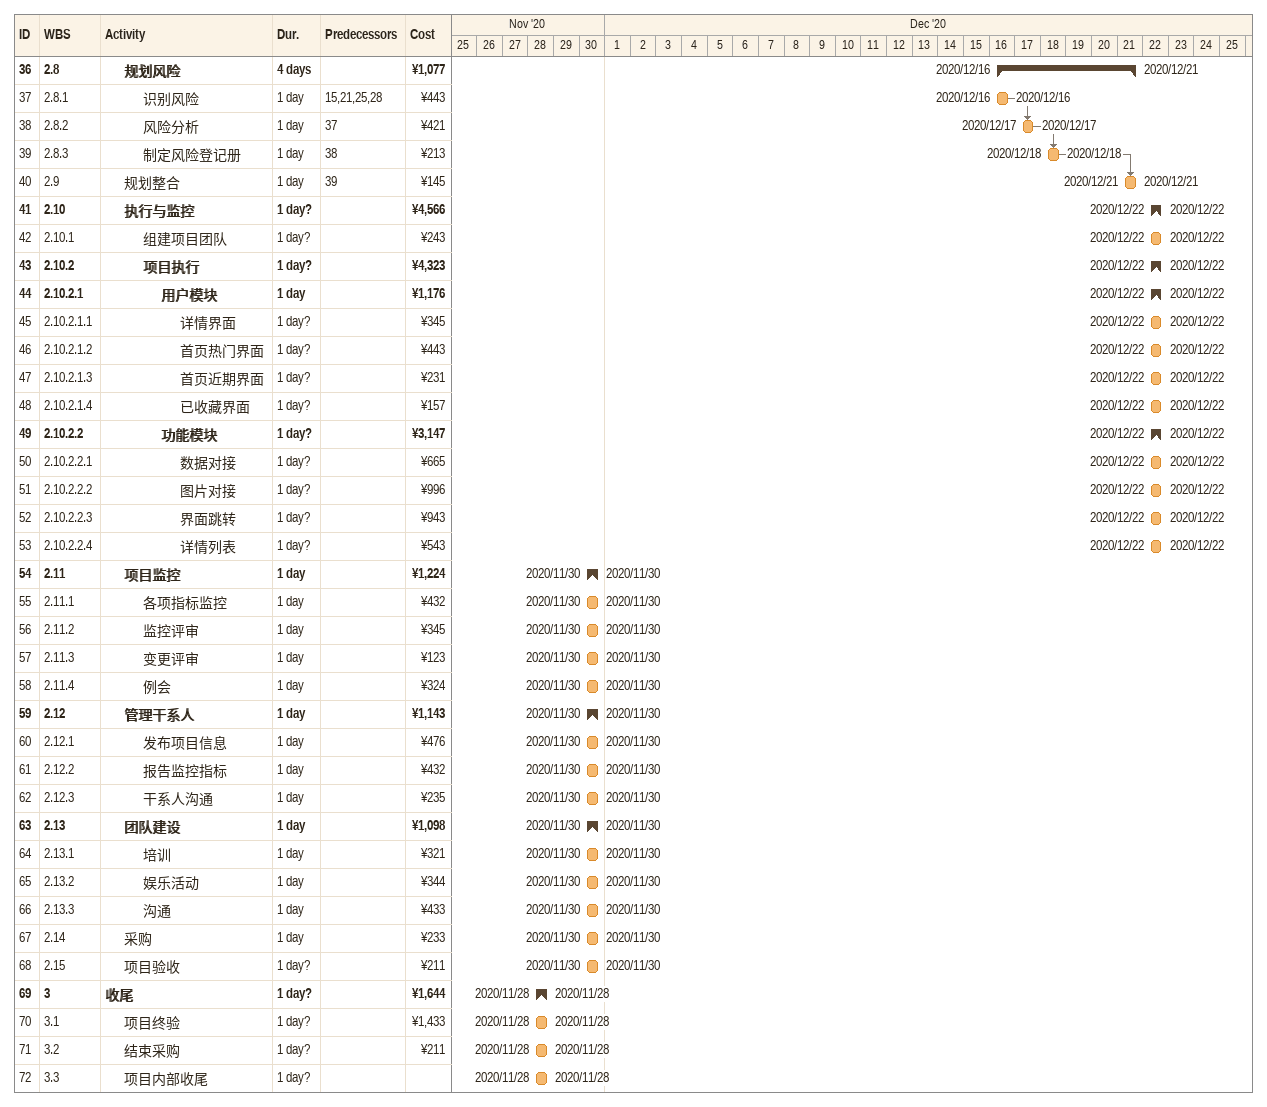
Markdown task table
| ID | WBS | Task | Duration | Start | Finish | Predecessors | Cost (¥) |
|---|---|---|---|---|---|---|---|
| 36 | 2.8 | **规划风险** | 4d | 2020-12-16 | 2020-12-21 |  | 1077 |
| 37 | 2.8.1 | 识别风险 | 1d | 2020-12-16 | 2020-12-16 | 15, 21, 25, 28 | 443 |
| 38 | 2.8.2 | 风险分析 | 1d | 2020-12-17 | 2020-12-17 | 37 | 421 |
| 39 | 2.8.3 | 制定风险登记册 | 1d | 2020-12-18 | 2020-12-18 | 38 | 213 |
| 40 | 2.9 | 规划整合 | 1d | 2020-12-21 | 2020-12-21 | 39 | 145 |
| 41 | 2.10 | **执行与监控** | 1d? | 2020-12-22 | 2020-12-22 |  | 4566 |
| 42 | 2.10.1 | 组建项目团队 | 1d? | 2020-12-22 | 2020-12-22 |  | 243 |
| 43 | 2.10.2 | **项目执行** | 1d? | 2020-12-22 | 2020-12-22 |  | 4323 |
| 44 | 2.10.2.1 | **用户模块** | 1d | 2020-12-22 | 2020-12-22 |  | 1176 |
| 45 | 2.10.2.1.1 | 详情界面 | 1d? | 2020-12-22 | 2020-12-22 |  | 345 |
| 46 | 2.10.2.1.2 | 首页热门界面 | 1d? | 2020-12-22 | 2020-12-22 |  | 443 |
| 47 | 2.10.2.1.3 | 首页近期界面 | 1d? | 2020-12-22 | 2020-12-22 |  | 231 |
| 48 | 2.10.2.1.4 | 已收藏界面 | 1d? | 2020-12-22 | 2020-12-22 |  | 157 |
| 49 | 2.10.2.2 | **功能模块** | 1d? | 2020-12-22 | 2020-12-22 |  | 3147 |
| 50 | 2.10.2.2.1 | 数据对接 | 1d? | 2020-12-22 | 2020-12-22 |  | 665 |
| 51 | 2.10.2.2.2 | 图片对接 | 1d? | 2020-12-22 | 2020-12-22 |  | 996 |
| 52 | 2.10.2.2.3 | 界面跳转 | 1d? | 2020-12-22 | 2020-12-22 |  | 943 |
| 53 | 2.10.2.2.4 | 详情列表 | 1d? | 2020-12-22 | 2020-12-22 |  | 543 |
| 54 | 2.11 | **项目监控** | 1d | 2020-11-30 | 2020-11-30 |  | 1224 |
| 55 | 2.11.1 | 各项指标监控 | 1d | 2020-11-30 | 2020-11-30 |  | 432 |
| 56 | 2.11.2 | 监控评审 | 1d | 2020-11-30 | 2020-11-30 |  | 345 |
| 57 | 2.11.3 | 变更评审 | 1d | 2020-11-30 | 2020-11-30 |  | 123 |
| 58 | 2.11.4 | 例会 | 1d | 2020-11-30 | 2020-11-30 |  | 324 |
| 59 | 2.12 | **管理干系人** | 1d | 2020-11-30 | 2020-11-30 |  | 1143 |
| 60 | 2.12.1 | 发布项目信息 | 1d | 2020-11-30 | 2020-11-30 |  | 476 |
| 61 | 2.12.2 | 报告监控指标 | 1d | 2020-11-30 | 2020-11-30 |  | 432 |
| 62 | 2.12.3 | 干系人沟通 | 1d | 2020-11-30 | 2020-11-30 |  | 235 |
| 63 | 2.13 | **团队建设** | 1d | 2020-11-30 | 2020-11-30 |  | 1098 |
| 64 | 2.13.1 | 培训 | 1d | 2020-11-30 | 2020-11-30 |  | 321 |
| 65 | 2.13.2 | 娱乐活动 | 1d | 2020-11-30 | 2020-11-30 |  | 344 |
| 66 | 2.13.3 | 沟通 | 1d | 2020-11-30 | 2020-11-30 |  | 433 |
| 67 | 2.14 | 采购 | 1d | 2020-11-30 | 2020-11-30 |  | 233 |
| 68 | 2.15 | 项目验收 | 1d? | 2020-11-30 | 2020-11-30 |  | 211 |
| 69 | 3 | **收尾** | 1d? | 2020-11-28 | 2020-11-28 |  | 1644 |
| 70 | 3.1 | 项目终验 | 1d? | 2020-11-28 | 2020-11-28 |  | 1433 |
| 71 | 3.2 | 结束采购 | 1d? | 2020-11-28 | 2020-11-28 |  | 211 |
| 72 | 3.3 | 项目内部收尾 | 1d? | 2020-11-28 | 2020-11-28 |  |  |
